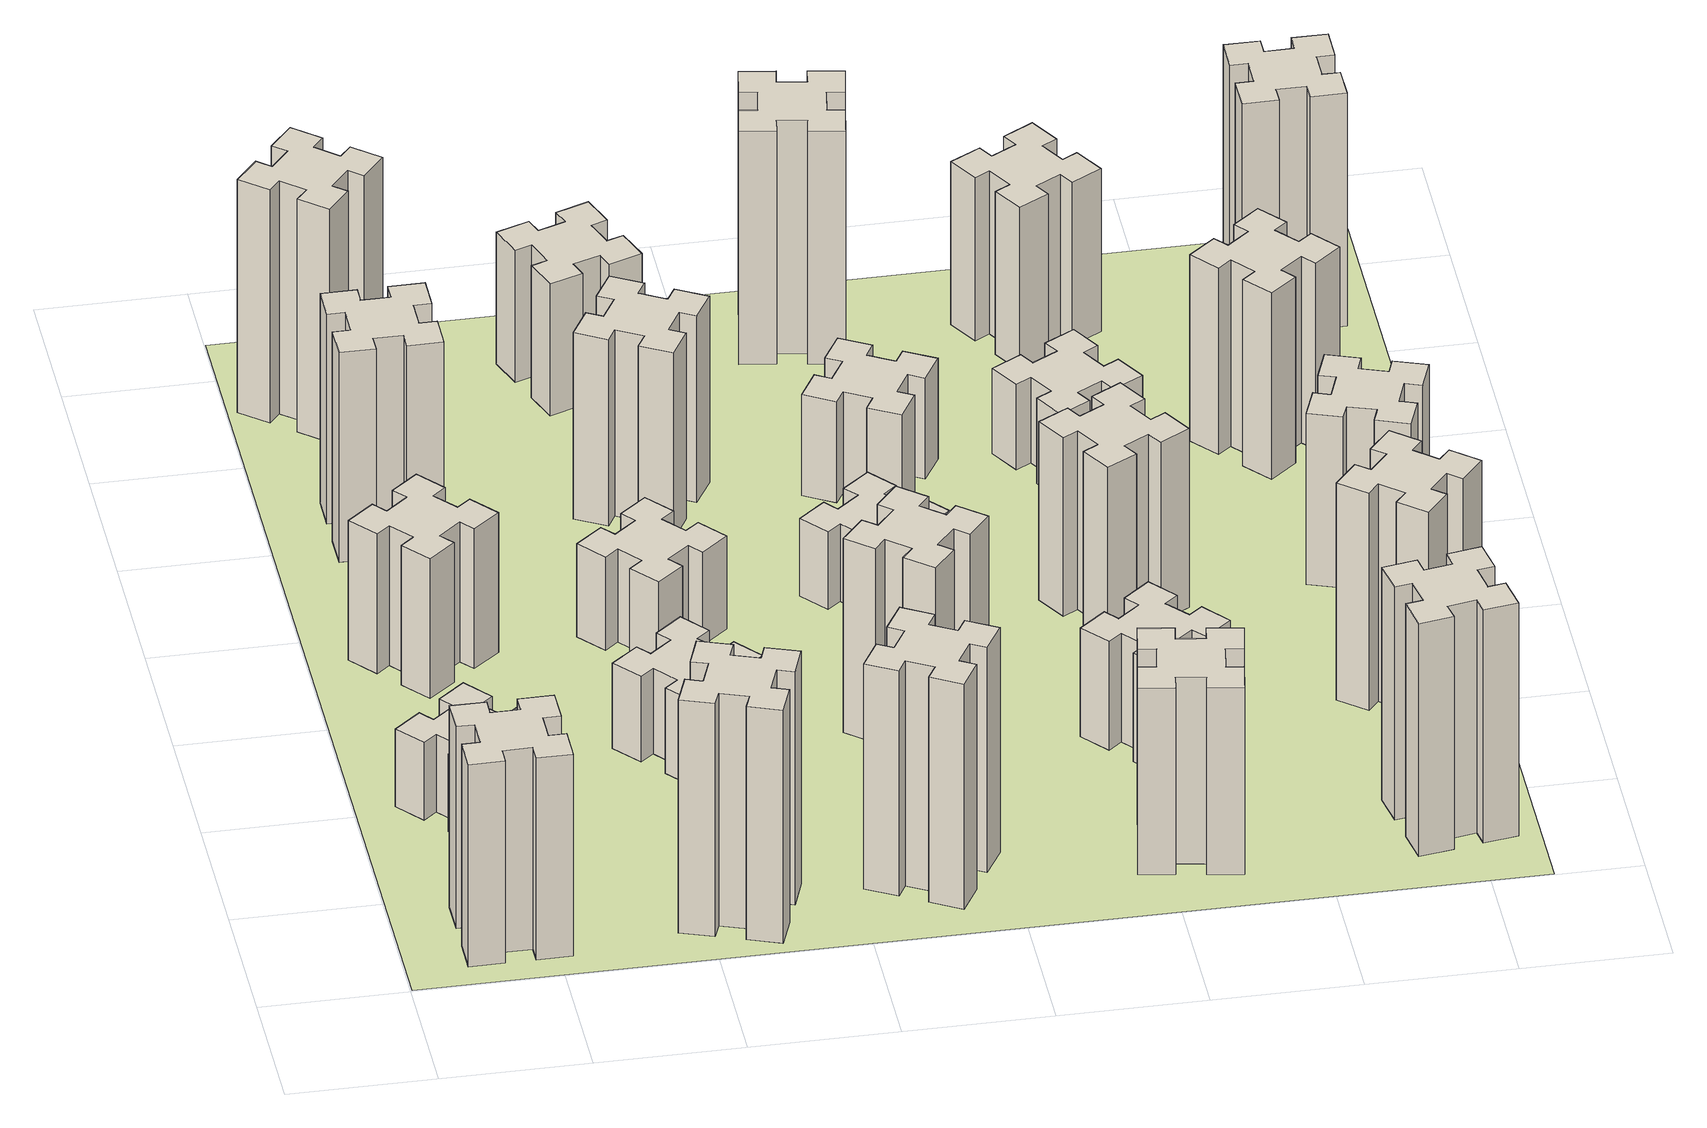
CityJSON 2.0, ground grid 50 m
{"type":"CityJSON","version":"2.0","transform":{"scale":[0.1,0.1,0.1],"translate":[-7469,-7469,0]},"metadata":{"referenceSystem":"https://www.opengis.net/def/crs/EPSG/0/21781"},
"CityObjects":{
"building1":{"type":"Building","attributes":{"class":"1000","function":"1000","usage":"1000","yearOfConstruction":2016,"roofType":"1000","measuredHeight":78,"storeysAboveGround":30,"storeysBelowGround":0},"geometry":[{"type":"Solid","lod":"1","boundaries":[[[[0,1,2,3,4,5,6,7,8,9,10,11,12,13,14,15,16,17,18,19]],[[17,16,20,21]],[[16,15,22,20]],[[15,14,23,22]],[[14,13,24,23]],[[13,12,25,24]],[[12,11,26,25]],[[11,10,27,26]],[[10,9,28,27]],[[9,8,29,28]],[[8,7,30,29]],[[7,6,31,30]],[[6,5,32,31]],[[5,4,33,32]],[[4,3,34,33]],[[3,2,35,34]],[[2,1,36,35]],[[1,0,37,36]],[[0,19,38,37]],[[19,18,39,38]],[[18,17,21,39]],[[24,25,26,27,28,29,30,31,32,33,34,35,36,37,38,39,21,20,22,23]]]]}]},
"building2":{"type":"Building","attributes":{"class":"1000","function":"1000","usage":"1000","yearOfConstruction":2016,"roofType":"1000","measuredHeight":30,"storeysAboveGround":30,"storeysBelowGround":0},"geometry":[{"type":"Solid","lod":"1","boundaries":[[[[40,41,42,43,44,45,46,47,48,49,50,51,52,53,54,55,56,57,58,59]],[[57,56,60,61]],[[56,55,62,60]],[[55,54,63,62]],[[54,53,64,63]],[[53,52,65,64]],[[52,51,66,65]],[[51,50,67,66]],[[50,49,68,67]],[[49,48,69,68]],[[48,47,70,69]],[[47,46,71,70]],[[46,45,72,71]],[[45,44,73,72]],[[44,43,74,73]],[[43,42,75,74]],[[42,41,76,75]],[[41,40,77,76]],[[40,59,78,77]],[[59,58,79,78]],[[58,57,61,79]],[[64,65,66,67,68,69,70,71,72,73,74,75,76,77,78,79,61,60,62,63]]]]}]},
"building3":{"type":"Building","attributes":{"class":"1000","function":"1000","usage":"1000","yearOfConstruction":2016,"roofType":"1000","measuredHeight":54,"storeysAboveGround":30,"storeysBelowGround":0},"geometry":[{"type":"Solid","lod":"1","boundaries":[[[[80,81,82,83,84,85,86,87,88,89,90,91,92,93,94,95,96,97,98,99]],[[97,96,100,101]],[[96,95,102,100]],[[95,94,103,102]],[[94,93,104,103]],[[93,92,105,104]],[[92,91,106,105]],[[91,90,107,106]],[[90,89,108,107]],[[89,88,109,108]],[[88,87,110,109]],[[87,86,111,110]],[[86,85,112,111]],[[85,84,113,112]],[[84,83,114,113]],[[83,82,115,114]],[[82,81,116,115]],[[81,80,117,116]],[[80,99,118,117]],[[99,98,119,118]],[[98,97,101,119]],[[104,105,106,107,108,109,110,111,112,113,114,115,116,117,118,119,101,100,102,103]]]]}]},
"building4":{"type":"Building","attributes":{"class":"1000","function":"1000","usage":"1000","yearOfConstruction":2016,"roofType":"1000","measuredHeight":81,"storeysAboveGround":30,"storeysBelowGround":0},"geometry":[{"type":"Solid","lod":"1","boundaries":[[[[120,121,122,123,124,125,126,127,128,129,130,131,132,133,134,135,136,137,138,139]],[[137,136,140,141]],[[136,135,142,140]],[[135,134,143,142]],[[134,133,144,143]],[[133,132,145,144]],[[132,131,146,145]],[[131,130,147,146]],[[130,129,148,147]],[[129,128,149,148]],[[128,127,150,149]],[[127,126,151,150]],[[126,125,152,151]],[[125,124,153,152]],[[124,123,154,153]],[[123,122,155,154]],[[122,121,156,155]],[[121,120,157,156]],[[120,139,158,157]],[[139,138,159,158]],[[138,137,141,159]],[[144,145,146,147,148,149,150,151,152,153,154,155,156,157,158,159,141,140,142,143]]]]}]},
"building5":{"type":"Building","attributes":{"class":"1000","function":"1000","usage":"1000","yearOfConstruction":2016,"roofType":"1000","measuredHeight":90,"storeysAboveGround":30,"storeysBelowGround":0},"geometry":[{"type":"Solid","lod":"1","boundaries":[[[[160,161,162,163,164,165,166,167,168,169,170,171,172,173,174,175,176,177,178,179]],[[177,176,180,181]],[[176,175,182,180]],[[175,174,183,182]],[[174,173,184,183]],[[173,172,185,184]],[[172,171,186,185]],[[171,170,187,186]],[[170,169,188,187]],[[169,168,189,188]],[[168,167,190,189]],[[167,166,191,190]],[[166,165,192,191]],[[165,164,193,192]],[[164,163,194,193]],[[163,162,195,194]],[[162,161,196,195]],[[161,160,197,196]],[[160,179,198,197]],[[179,178,199,198]],[[178,177,181,199]],[[184,185,186,187,188,189,190,191,192,193,194,195,196,197,198,199,181,180,182,183]]]]}]},
"building6":{"type":"Building","attributes":{"class":"1000","function":"1000","usage":"1000","yearOfConstruction":2016,"roofType":"1000","measuredHeight":90,"storeysAboveGround":30,"storeysBelowGround":0},"geometry":[{"type":"Solid","lod":"1","boundaries":[[[[200,201,202,203,204,205,206,207,208,209,210,211,212,213,214,215,216,217,218,219]],[[217,216,220,221]],[[216,215,222,220]],[[215,214,223,222]],[[214,213,224,223]],[[213,212,225,224]],[[212,211,226,225]],[[211,210,227,226]],[[210,209,228,227]],[[209,208,229,228]],[[208,207,230,229]],[[207,206,231,230]],[[206,205,232,231]],[[205,204,233,232]],[[204,203,234,233]],[[203,202,235,234]],[[202,201,236,235]],[[201,200,237,236]],[[200,219,238,237]],[[219,218,239,238]],[[218,217,221,239]],[[224,225,226,227,228,229,230,231,232,233,234,235,236,237,238,239,221,220,222,223]]]]}]},
"building7":{"type":"Building","attributes":{"class":"1000","function":"1000","usage":"1000","yearOfConstruction":2016,"roofType":"1000","measuredHeight":33,"storeysAboveGround":30,"storeysBelowGround":0},"geometry":[{"type":"Solid","lod":"1","boundaries":[[[[240,241,242,243,244,245,246,247,248,249,250,251,252,253,254,255,256,257,258,259]],[[257,256,260,261]],[[256,255,262,260]],[[255,254,263,262]],[[254,253,264,263]],[[253,252,265,264]],[[252,251,266,265]],[[251,250,267,266]],[[250,249,268,267]],[[249,248,269,268]],[[248,247,270,269]],[[247,246,271,270]],[[246,245,272,271]],[[245,244,273,272]],[[244,243,274,273]],[[243,242,275,274]],[[242,241,276,275]],[[241,240,277,276]],[[240,259,278,277]],[[259,258,279,278]],[[258,257,261,279]],[[264,265,266,267,268,269,270,271,272,273,274,275,276,277,278,279,261,260,262,263]]]]}]},
"building8":{"type":"Building","attributes":{"class":"1000","function":"1000","usage":"1000","yearOfConstruction":2016,"roofType":"1000","measuredHeight":36,"storeysAboveGround":30,"storeysBelowGround":0},"geometry":[{"type":"Solid","lod":"1","boundaries":[[[[280,281,282,283,284,285,286,287,288,289,290,291,292,293,294,295,296,297,298,299]],[[297,296,300,301]],[[296,295,302,300]],[[295,294,303,302]],[[294,293,304,303]],[[293,292,305,304]],[[292,291,306,305]],[[291,290,307,306]],[[290,289,308,307]],[[289,288,309,308]],[[288,287,310,309]],[[287,286,311,310]],[[286,285,312,311]],[[285,284,313,312]],[[284,283,314,313]],[[283,282,315,314]],[[282,281,316,315]],[[281,280,317,316]],[[280,299,318,317]],[[299,298,319,318]],[[298,297,301,319]],[[304,305,306,307,308,309,310,311,312,313,314,315,316,317,318,319,301,300,302,303]]]]}]},
"building9":{"type":"Building","attributes":{"class":"1000","function":"1000","usage":"1000","yearOfConstruction":2016,"roofType":"1000","measuredHeight":87,"storeysAboveGround":30,"storeysBelowGround":0},"geometry":[{"type":"Solid","lod":"1","boundaries":[[[[320,321,322,323,324,325,326,327,328,329,330,331,332,333,334,335,336,337,338,339]],[[337,336,340,341]],[[336,335,342,340]],[[335,334,343,342]],[[334,333,344,343]],[[333,332,345,344]],[[332,331,346,345]],[[331,330,347,346]],[[330,329,348,347]],[[329,328,349,348]],[[328,327,350,349]],[[327,326,351,350]],[[326,325,352,351]],[[325,324,353,352]],[[324,323,354,353]],[[323,322,355,354]],[[322,321,356,355]],[[321,320,357,356]],[[320,339,358,357]],[[339,338,359,358]],[[338,337,341,359]],[[344,345,346,347,348,349,350,351,352,353,354,355,356,357,358,359,341,340,342,343]]]]}]},
"building10":{"type":"Building","attributes":{"class":"1000","function":"1000","usage":"1000","yearOfConstruction":2016,"roofType":"1000","measuredHeight":72,"storeysAboveGround":30,"storeysBelowGround":0},"geometry":[{"type":"Solid","lod":"1","boundaries":[[[[360,361,362,363,364,365,366,367,368,369,370,371,372,373,374,375,376,377,378,379]],[[377,376,380,381]],[[376,375,382,380]],[[375,374,383,382]],[[374,373,384,383]],[[373,372,385,384]],[[372,371,386,385]],[[371,370,387,386]],[[370,369,388,387]],[[369,368,389,388]],[[368,367,390,389]],[[367,366,391,390]],[[366,365,392,391]],[[365,364,393,392]],[[364,363,394,393]],[[363,362,395,394]],[[362,361,396,395]],[[361,360,397,396]],[[360,379,398,397]],[[379,378,399,398]],[[378,377,381,399]],[[384,385,386,387,388,389,390,391,392,393,394,395,396,397,398,399,381,380,382,383]]]]}]},
"building11":{"type":"Building","attributes":{"class":"1000","function":"1000","usage":"1000","yearOfConstruction":2016,"roofType":"1000","measuredHeight":51,"storeysAboveGround":30,"storeysBelowGround":0},"geometry":[{"type":"Solid","lod":"1","boundaries":[[[[400,401,402,403,404,405,406,407,408,409,410,411,412,413,414,415,416,417,418,419]],[[417,416,420,421]],[[416,415,422,420]],[[415,414,423,422]],[[414,413,424,423]],[[413,412,425,424]],[[412,411,426,425]],[[411,410,427,426]],[[410,409,428,427]],[[409,408,429,428]],[[408,407,430,429]],[[407,406,431,430]],[[406,405,432,431]],[[405,404,433,432]],[[404,403,434,433]],[[403,402,435,434]],[[402,401,436,435]],[[401,400,437,436]],[[400,419,438,437]],[[419,418,439,438]],[[418,417,421,439]],[[424,425,426,427,428,429,430,431,432,433,434,435,436,437,438,439,421,420,422,423]]]]}]},
"building12":{"type":"Building","attributes":{"class":"1000","function":"1000","usage":"1000","yearOfConstruction":2016,"roofType":"1000","measuredHeight":75,"storeysAboveGround":30,"storeysBelowGround":0},"geometry":[{"type":"Solid","lod":"1","boundaries":[[[[440,441,442,443,444,445,446,447,448,449,450,451,452,453,454,455,456,457,458,459]],[[457,456,460,461]],[[456,455,462,460]],[[455,454,463,462]],[[454,453,464,463]],[[453,452,465,464]],[[452,451,466,465]],[[451,450,467,466]],[[450,449,468,467]],[[449,448,469,468]],[[448,447,470,469]],[[447,446,471,470]],[[446,445,472,471]],[[445,444,473,472]],[[444,443,474,473]],[[443,442,475,474]],[[442,441,476,475]],[[441,440,477,476]],[[440,459,478,477]],[[459,458,479,478]],[[458,457,461,479]],[[464,465,466,467,468,469,470,471,472,473,474,475,476,477,478,479,461,460,462,463]]]]}]},
"building13":{"type":"Building","attributes":{"class":"1000","function":"1000","usage":"1000","yearOfConstruction":2016,"roofType":"1000","measuredHeight":30,"storeysAboveGround":30,"storeysBelowGround":0},"geometry":[{"type":"Solid","lod":"1","boundaries":[[[[480,481,482,483,484,485,486,487,488,489,490,491,492,493,494,495,496,497,498,499]],[[497,496,500,501]],[[496,495,502,500]],[[495,494,503,502]],[[494,493,504,503]],[[493,492,505,504]],[[492,491,506,505]],[[491,490,507,506]],[[490,489,508,507]],[[489,488,509,508]],[[488,487,510,509]],[[487,486,511,510]],[[486,485,512,511]],[[485,484,513,512]],[[484,483,514,513]],[[483,482,515,514]],[[482,481,516,515]],[[481,480,517,516]],[[480,499,518,517]],[[499,498,519,518]],[[498,497,501,519]],[[504,505,506,507,508,509,510,511,512,513,514,515,516,517,518,519,501,500,502,503]]]]}]},
"building14":{"type":"Building","attributes":{"class":"1000","function":"1000","usage":"1000","yearOfConstruction":2016,"roofType":"1000","measuredHeight":72,"storeysAboveGround":30,"storeysBelowGround":0},"geometry":[{"type":"Solid","lod":"1","boundaries":[[[[520,521,522,523,524,525,526,527,528,529,530,531,532,533,534,535,536,537,538,539]],[[537,536,540,541]],[[536,535,542,540]],[[535,534,543,542]],[[534,533,544,543]],[[533,532,545,544]],[[532,531,546,545]],[[531,530,547,546]],[[530,529,548,547]],[[529,528,549,548]],[[528,527,550,549]],[[527,526,551,550]],[[526,525,552,551]],[[525,524,553,552]],[[524,523,554,553]],[[523,522,555,554]],[[522,521,556,555]],[[521,520,557,556]],[[520,539,558,557]],[[539,538,559,558]],[[538,537,541,559]],[[544,545,546,547,548,549,550,551,552,553,554,555,556,557,558,559,541,540,542,543]]]]}]},
"building15":{"type":"Building","attributes":{"class":"1000","function":"1000","usage":"1000","yearOfConstruction":2016,"roofType":"1000","measuredHeight":39,"storeysAboveGround":30,"storeysBelowGround":0},"geometry":[{"type":"Solid","lod":"1","boundaries":[[[[560,561,562,563,564,565,566,567,568,569,570,571,572,573,574,575,576,577,578,579]],[[577,576,580,581]],[[576,575,582,580]],[[575,574,583,582]],[[574,573,584,583]],[[573,572,585,584]],[[572,571,586,585]],[[571,570,587,586]],[[570,569,588,587]],[[569,568,589,588]],[[568,567,590,589]],[[567,566,591,590]],[[566,565,592,591]],[[565,564,593,592]],[[564,563,594,593]],[[563,562,595,594]],[[562,561,596,595]],[[561,560,597,596]],[[560,579,598,597]],[[579,578,599,598]],[[578,577,581,599]],[[584,585,586,587,588,589,590,591,592,593,594,595,596,597,598,599,581,580,582,583]]]]}]},
"building16":{"type":"Building","attributes":{"class":"1000","function":"1000","usage":"1000","yearOfConstruction":2016,"roofType":"1000","measuredHeight":90,"storeysAboveGround":30,"storeysBelowGround":0},"geometry":[{"type":"Solid","lod":"1","boundaries":[[[[600,601,602,603,604,605,606,607,608,609,610,611,612,613,614,615,616,617,618,619]],[[617,616,620,621]],[[616,615,622,620]],[[615,614,623,622]],[[614,613,624,623]],[[613,612,625,624]],[[612,611,626,625]],[[611,610,627,626]],[[610,609,628,627]],[[609,608,629,628]],[[608,607,630,629]],[[607,606,631,630]],[[606,605,632,631]],[[605,604,633,632]],[[604,603,634,633]],[[603,602,635,634]],[[602,601,636,635]],[[601,600,637,636]],[[600,619,638,637]],[[619,618,639,638]],[[618,617,621,639]],[[624,625,626,627,628,629,630,631,632,633,634,635,636,637,638,639,621,620,622,623]]]]}]},
"building17":{"type":"Building","attributes":{"class":"1000","function":"1000","usage":"1000","yearOfConstruction":2016,"roofType":"1000","measuredHeight":42,"storeysAboveGround":30,"storeysBelowGround":0},"geometry":[{"type":"Solid","lod":"1","boundaries":[[[[640,641,642,643,644,645,646,647,648,649,650,651,652,653,654,655,656,657,658,659]],[[657,656,660,661]],[[656,655,662,660]],[[655,654,663,662]],[[654,653,664,663]],[[653,652,665,664]],[[652,651,666,665]],[[651,650,667,666]],[[650,649,668,667]],[[649,648,669,668]],[[648,647,670,669]],[[647,646,671,670]],[[646,645,672,671]],[[645,644,673,672]],[[644,643,674,673]],[[643,642,675,674]],[[642,641,676,675]],[[641,640,677,676]],[[640,659,678,677]],[[659,658,679,678]],[[658,657,661,679]],[[664,665,666,667,668,669,670,671,672,673,674,675,676,677,678,679,661,660,662,663]]]]}]},
"building18":{"type":"Building","attributes":{"class":"1000","function":"1000","usage":"1000","yearOfConstruction":2016,"roofType":"1000","measuredHeight":69,"storeysAboveGround":30,"storeysBelowGround":0},"geometry":[{"type":"Solid","lod":"1","boundaries":[[[[680,681,682,683,684,685,686,687,688,689,690,691,692,693,694,695,696,697,698,699]],[[697,696,700,701]],[[696,695,702,700]],[[695,694,703,702]],[[694,693,704,703]],[[693,692,705,704]],[[692,691,706,705]],[[691,690,707,706]],[[690,689,708,707]],[[689,688,709,708]],[[688,687,710,709]],[[687,686,711,710]],[[686,685,712,711]],[[685,684,713,712]],[[684,683,714,713]],[[683,682,715,714]],[[682,681,716,715]],[[681,680,717,716]],[[680,699,718,717]],[[699,698,719,718]],[[698,697,701,719]],[[704,705,706,707,708,709,710,711,712,713,714,715,716,717,718,719,701,700,702,703]]]]}]},
"building19":{"type":"Building","attributes":{"class":"1000","function":"1000","usage":"1000","yearOfConstruction":2016,"roofType":"1000","measuredHeight":33,"storeysAboveGround":30,"storeysBelowGround":0},"geometry":[{"type":"Solid","lod":"1","boundaries":[[[[720,721,722,723,724,725,726,727,728,729,730,731,732,733,734,735,736,737,738,739]],[[737,736,740,741]],[[736,735,742,740]],[[735,734,743,742]],[[734,733,744,743]],[[733,732,745,744]],[[732,731,746,745]],[[731,730,747,746]],[[730,729,748,747]],[[729,728,749,748]],[[728,727,750,749]],[[727,726,751,750]],[[726,725,752,751]],[[725,724,753,752]],[[724,723,754,753]],[[723,722,755,754]],[[722,721,756,755]],[[721,720,757,756]],[[720,739,758,757]],[[739,738,759,758]],[[738,737,741,759]],[[744,745,746,747,748,749,750,751,752,753,754,755,756,757,758,759,741,740,742,743]]]]}]},
"building20":{"type":"Building","attributes":{"class":"1000","function":"1000","usage":"1000","yearOfConstruction":2016,"roofType":"1000","measuredHeight":90,"storeysAboveGround":30,"storeysBelowGround":0},"geometry":[{"type":"Solid","lod":"1","boundaries":[[[[760,761,762,763,764,765,766,767,768,769,770,771,772,773,774,775,776,777,778,779]],[[777,776,780,781]],[[776,775,782,780]],[[775,774,783,782]],[[774,773,784,783]],[[773,772,785,784]],[[772,771,786,785]],[[771,770,787,786]],[[770,769,788,787]],[[769,768,789,788]],[[768,767,790,789]],[[767,766,791,790]],[[766,765,792,791]],[[765,764,793,792]],[[764,763,794,793]],[[763,762,795,794]],[[762,761,796,795]],[[761,760,797,796]],[[760,779,798,797]],[[779,778,799,798]],[[778,777,781,799]],[[784,785,786,787,788,789,790,791,792,793,794,795,796,797,798,799,781,780,782,783]]]]}]},
"building21":{"type":"Building","attributes":{"class":"1000","function":"1000","usage":"1000","yearOfConstruction":2016,"roofType":"1000","measuredHeight":63,"storeysAboveGround":30,"storeysBelowGround":0},"geometry":[{"type":"Solid","lod":"1","boundaries":[[[[800,801,802,803,804,805,806,807,808,809,810,811,812,813,814,815,816,817,818,819]],[[817,816,820,821]],[[816,815,822,820]],[[815,814,823,822]],[[814,813,824,823]],[[813,812,825,824]],[[812,811,826,825]],[[811,810,827,826]],[[810,809,828,827]],[[809,808,829,828]],[[808,807,830,829]],[[807,806,831,830]],[[806,805,832,831]],[[805,804,833,832]],[[804,803,834,833]],[[803,802,835,834]],[[802,801,836,835]],[[801,800,837,836]],[[800,819,838,837]],[[819,818,839,838]],[[818,817,821,839]],[[824,825,826,827,828,829,830,831,832,833,834,835,836,837,838,839,821,820,822,823]]]]}]},
"building22":{"type":"Building","attributes":{"class":"1000","function":"1000","usage":"1000","yearOfConstruction":2016,"roofType":"1000","measuredHeight":84,"storeysAboveGround":30,"storeysBelowGround":0},"geometry":[{"type":"Solid","lod":"1","boundaries":[[[[840,841,842,843,844,845,846,847,848,849,850,851,852,853,854,855,856,857,858,859]],[[857,856,860,861]],[[856,855,862,860]],[[855,854,863,862]],[[854,853,864,863]],[[853,852,865,864]],[[852,851,866,865]],[[851,850,867,866]],[[850,849,868,867]],[[849,848,869,868]],[[848,847,870,869]],[[847,846,871,870]],[[846,845,872,871]],[[845,844,873,872]],[[844,843,874,873]],[[843,842,875,874]],[[842,841,876,875]],[[841,840,877,876]],[[840,859,878,877]],[[859,858,879,878]],[[858,857,861,879]],[[864,865,866,867,868,869,870,871,872,873,874,875,876,877,878,879,861,860,862,863]]]]}]},
"building23":{"type":"Building","attributes":{"class":"1000","function":"1000","usage":"1000","yearOfConstruction":2016,"roofType":"1000","measuredHeight":66,"storeysAboveGround":30,"storeysBelowGround":0},"geometry":[{"type":"Solid","lod":"1","boundaries":[[[[880,881,882,883,884,885,886,887,888,889,890,891,892,893,894,895,896,897,898,899]],[[897,896,900,901]],[[896,895,902,900]],[[895,894,903,902]],[[894,893,904,903]],[[893,892,905,904]],[[892,891,906,905]],[[891,890,907,906]],[[890,889,908,907]],[[889,888,909,908]],[[888,887,910,909]],[[887,886,911,910]],[[886,885,912,911]],[[885,884,913,912]],[[884,883,914,913]],[[883,882,915,914]],[[882,881,916,915]],[[881,880,917,916]],[[880,899,918,917]],[[899,898,919,918]],[[898,897,901,919]],[[904,905,906,907,908,909,910,911,912,913,914,915,916,917,918,919,901,900,902,903]]]]}]},
"building24":{"type":"Building","attributes":{"class":"1000","function":"1000","usage":"1000","yearOfConstruction":2016,"roofType":"1000","measuredHeight":72,"storeysAboveGround":30,"storeysBelowGround":0},"geometry":[{"type":"Solid","lod":"1","boundaries":[[[[920,921,922,923,924,925,926,927,928,929,930,931,932,933,934,935,936,937,938,939]],[[937,936,940,941]],[[936,935,942,940]],[[935,934,943,942]],[[934,933,944,943]],[[933,932,945,944]],[[932,931,946,945]],[[931,930,947,946]],[[930,929,948,947]],[[929,928,949,948]],[[928,927,950,949]],[[927,926,951,950]],[[926,925,952,951]],[[925,924,953,952]],[[924,923,954,953]],[[923,922,955,954]],[[922,921,956,955]],[[921,920,957,956]],[[920,939,958,957]],[[939,938,959,958]],[[938,937,941,959]],[[944,945,946,947,948,949,950,951,952,953,954,955,956,957,958,959,941,940,942,943]]]]}]},
"building25":{"type":"Building","attributes":{"class":"1000","function":"1000","usage":"1000","yearOfConstruction":2016,"roofType":"1000","measuredHeight":90,"storeysAboveGround":30,"storeysBelowGround":0},"geometry":[{"type":"Solid","lod":"1","boundaries":[[[[960,961,962,963,964,965,966,967,968,969,970,971,972,973,974,975,976,977,978,979]],[[977,976,980,981]],[[976,975,982,980]],[[975,974,983,982]],[[974,973,984,983]],[[973,972,985,984]],[[972,971,986,985]],[[971,970,987,986]],[[970,969,988,987]],[[969,968,989,988]],[[968,967,990,989]],[[967,966,991,990]],[[966,965,992,991]],[[965,964,993,992]],[[964,963,994,993]],[[963,962,995,994]],[[962,961,996,995]],[[961,960,997,996]],[[960,979,998,997]],[[979,978,999,998]],[[978,977,981,999]],[[984,985,986,987,988,989,990,991,992,993,994,995,996,997,998,999,981,980,982,983]]]]}]},
"landuse1":{"type":"LandUse","attributes":{"name":"plot1","function":"1010"},"geometry":[{"type":"MultiSurface","lod":"1","boundaries":[[[1000,1001,1002,1003]]]}]}
},
"vertices":[
[265,325,0],[265,225,0],[205,225,0],[205,105,0],[325,105,0],[325,165,0],[425,165,0],[425,105,0],[545,105,0],[545,225,0],[485,225,0],[485,325,0],[545,325,0],[545,445,0],[425,445,0],[425,385,0],[325,385,0],[325,445,0],[205,445,0],[205,325,0],[325,385,780],[325,445,780],[425,385,780],[425,445,780],[545,445,780],[545,325,780],[485,325,780],[485,225,780],[545,225,780],[545,105,780],[425,105,780],[425,165,780],[325,165,780],[325,105,780],[205,105,780],[205,225,780],[265,225,780],[265,325,780],[205,325,780],[205,445,780],
[492,1048,0],[427,1124,0],[473,1163,0],[396,1255,0],[304,1178,0],[343,1132,0],[266,1067,0],[228,1113,0],[136,1036,0],[213,944,0],[259,983,0],[323,906,0],[277,868,0],[354,776,0],[446,853,0],[408,899,0],[484,963,0],[523,917,0],[615,994,0],[538,1086,0],[484,963,300],[523,917,300],[408,899,300],[446,853,300],[354,776,300],[277,868,300],[323,906,300],[259,983,300],[213,944,300],[136,1036,300],[228,1113,300],[266,1067,300],[343,1132,300],[304,1178,300],[396,1255,300],[473,1163,300],[427,1124,300],[492,1048,300],[538,1086,300],[615,994,300],
[492,1888,0],[427,1964,0],[473,2003,0],[396,2095,0],[304,2018,0],[343,1972,0],[266,1907,0],[228,1953,0],[136,1876,0],[213,1784,0],[259,1823,0],[323,1746,0],[277,1708,0],[354,1616,0],[446,1693,0],[408,1739,0],[484,1803,0],[523,1757,0],[615,1834,0],[538,1926,0],[484,1803,540],[523,1757,540],[408,1739,540],[446,1693,540],[354,1616,540],[277,1708,540],[323,1746,540],[259,1823,540],[213,1784,540],[136,1876,540],[228,1953,540],[266,1907,540],[343,1972,540],[304,2018,540],[396,2095,540],[473,2003,540],[427,1964,540],[492,1888,540],[538,1926,540],[615,1834,540],
[485,2545,0],[485,2645,0],[545,2645,0],[545,2765,0],[425,2765,0],[425,2705,0],[325,2705,0],[325,2765,0],[205,2765,0],[205,2645,0],[265,2645,0],[265,2545,0],[205,2545,0],[205,2425,0],[325,2425,0],[325,2485,0],[425,2485,0],[425,2425,0],[545,2425,0],[545,2545,0],[425,2485,810],[425,2425,810],[325,2485,810],[325,2425,810],[205,2425,810],[205,2545,810],[265,2545,810],[265,2645,810],[205,2645,810],[205,2765,810],[325,2765,810],[325,2705,810],[425,2705,810],[425,2765,810],[545,2765,810],[545,2645,810],[485,2645,810],[485,2545,810],[545,2545,810],[545,2425,810],
[1029,360,0],[995,266,0],[939,287,0],[897,174,0],[1010,133,0],[1031,189,0],[1125,155,0],[1104,99,0],[1217,57,0],[1258,170,0],[1202,191,0],[1236,285,0],[1292,264,0],[1333,377,0],[1220,418,0],[1200,362,0],[1106,396,0],[1127,452,0],[1014,493,0],[973,380,0],[1106,396,900],[1127,452,900],[1200,362,900],[1220,418,900],[1333,377,900],[1292,264,900],[1236,285,900],[1202,191,900],[1258,170,900],[1217,57,900],[1104,99,900],[1125,155,900],[1031,189,900],[1010,133,900],[897,174,900],[939,287,900],[995,266,900],[1029,360,900],[973,380,900],[1014,493,900],
[384,3387,0],[308,3452,0],[346,3498,0],[254,3575,0],[177,3483,0],[223,3444,0],[159,3368,0],[113,3406,0],[36,3314,0],[128,3237,0],[166,3283,0],[243,3219,0],[204,3173,0],[296,3096,0],[373,3188,0],[327,3226,0],[392,3303,0],[438,3264,0],[515,3356,0],[423,3433,0],[392,3303,900],[438,3264,900],[327,3226,900],[373,3188,900],[296,3096,900],[204,3173,900],[243,3219,900],[166,3283,900],[128,3237,900],[36,3314,900],[113,3406,900],[159,3368,900],[223,3444,900],[177,3483,900],[254,3575,900],[346,3498,900],[308,3452,900],[384,3387,900],[423,3433,900],[515,3356,900],
[1083,1332,0],[1006,1267,0],[968,1313,0],[876,1236,0],[953,1144,0],[999,1183,0],[1063,1106,0],[1017,1068,0],[1094,976,0],[1186,1053,0],[1148,1099,0],[1224,1163,0],[1263,1117,0],[1355,1194,0],[1278,1286,0],[1232,1248,0],[1167,1324,0],[1213,1363,0],[1136,1455,0],[1044,1378,0],[1167,1324,330],[1213,1363,330],[1232,1248,330],[1278,1286,330],[1355,1194,330],[1263,1117,330],[1224,1163,330],[1148,1099,330],[1186,1053,330],[1094,976,330],[1017,1068,330],[1063,1106,330],[999,1183,330],[953,1144,330],[876,1236,330],[968,1313,330],[1006,1267,330],[1083,1332,330],[1044,1378,330],[1136,1455,330],
[1083,1972,0],[1006,1907,0],[968,1953,0],[876,1876,0],[953,1784,0],[999,1823,0],[1063,1746,0],[1017,1708,0],[1094,1616,0],[1186,1693,0],[1148,1739,0],[1224,1803,0],[1263,1757,0],[1355,1834,0],[1278,1926,0],[1232,1888,0],[1167,1964,0],[1213,2003,0],[1136,2095,0],[1044,2018,0],[1167,1964,360],[1213,2003,360],[1232,1888,360],[1278,1926,360],[1355,1834,360],[1263,1757,360],[1224,1803,360],[1148,1739,360],[1186,1693,360],[1094,1616,360],[1017,1708,360],[1063,1746,360],[999,1823,360],[953,1784,360],[876,1876,360],[968,1953,360],[1006,1907,360],[1083,1972,360],[1044,2018,360],[1136,2095,360],
[1657,305,0],[1744,255,0],[1714,203,0],[1818,143,0],[1878,247,0],[1826,277,0],[1876,364,0],[1928,334,0],[1988,438,0],[1884,498,0],[1854,446,0],[1767,496,0],[1797,548,0],[1693,608,0],[1633,504,0],[1685,474,0],[1635,387,0],[1583,417,0],[1523,313,0],[1627,253,0],[1635,387,870],[1583,417,870],[1685,474,870],[1633,504,870],[1693,608,870],[1797,548,870],[1767,496,870],[1854,446,870],[1884,498,870],[1988,438,870],[1928,334,870],[1876,364,870],[1826,277,870],[1878,247,870],[1818,143,870],[1714,203,870],[1744,255,870],[1657,305,870],[1627,253,870],[1523,313,870],
[1314,2666,0],[1227,2716,0],[1257,2768,0],[1153,2828,0],[1093,2724,0],[1145,2694,0],[1095,2607,0],[1043,2637,0],[983,2533,0],[1087,2473,0],[1117,2525,0],[1204,2475,0],[1174,2423,0],[1278,2363,0],[1338,2467,0],[1286,2497,0],[1336,2584,0],[1388,2554,0],[1448,2658,0],[1344,2718,0],[1336,2584,720],[1388,2554,720],[1286,2497,720],[1338,2467,720],[1278,2363,720],[1174,2423,720],[1204,2475,720],[1117,2525,720],[1087,2473,720],[983,2533,720],[1043,2637,720],[1095,2607,720],[1145,2694,720],[1093,2724,720],[1153,2828,720],[1257,2768,720],[1227,2716,720],[1314,2666,720],[1344,2718,720],[1448,2658,720],
[1125,3456,0],[1031,3422,0],[1010,3478,0],[897,3437,0],[939,3324,0],[995,3345,0],[1029,3251,0],[973,3230,0],[1014,3117,0],[1127,3159,0],[1106,3215,0],[1200,3249,0],[1220,3193,0],[1333,3234,0],[1292,3347,0],[1236,3326,0],[1202,3420,0],[1258,3440,0],[1217,3553,0],[1104,3512,0],[1202,3420,510],[1258,3440,510],[1236,3326,510],[1292,3347,510],[1333,3234,510],[1220,3193,510],[1200,3249,510],[1106,3215,510],[1127,3159,510],[1014,3117,510],[973,3230,510],[1029,3251,510],[995,3345,510],[939,3324,510],[897,3437,510],[1010,3478,510],[1031,3422,510],[1125,3456,510],[1104,3512,510],[1217,3553,510],
[1803,1324,0],[1739,1248,0],[1693,1286,0],[1616,1194,0],[1708,1117,0],[1746,1163,0],[1823,1099,0],[1784,1053,0],[1876,976,0],[1953,1068,0],[1907,1106,0],[1972,1183,0],[2018,1144,0],[2095,1236,0],[2003,1313,0],[1964,1267,0],[1888,1332,0],[1926,1378,0],[1834,1455,0],[1757,1363,0],[1888,1332,750],[1926,1378,750],[1964,1267,750],[2003,1313,750],[2095,1236,750],[2018,1144,750],[1972,1183,750],[1907,1106,750],[1953,1068,750],[1876,976,750],[1784,1053,750],[1823,1099,750],[1746,1163,750],[1708,1117,750],[1616,1194,750],[1693,1286,750],[1739,1248,750],[1803,1324,750],[1757,1363,750],[1834,1455,750],
[1972,1988,0],[1907,2064,0],[1953,2103,0],[1876,2195,0],[1784,2118,0],[1823,2072,0],[1746,2007,0],[1708,2053,0],[1616,1976,0],[1693,1884,0],[1739,1923,0],[1803,1846,0],[1757,1808,0],[1834,1716,0],[1926,1793,0],[1888,1839,0],[1964,1903,0],[2003,1857,0],[2095,1934,0],[2018,2026,0],[1964,1903,300],[2003,1857,300],[1888,1839,300],[1926,1793,300],[1834,1716,300],[1757,1808,300],[1803,1846,300],[1739,1923,300],[1693,1884,300],[1616,1976,300],[1708,2053,300],[1746,2007,300],[1823,2072,300],[1784,2118,300],[1876,2195,300],[1953,2103,300],[1907,2064,300],[1972,1988,300],[2018,2026,300],[2095,1934,300],
[2496,444,0],[2478,345,0],[2419,356,0],[2398,237,0],[2517,217,0],[2527,276,0],[2625,258,0],[2615,199,0],[2733,178,0],[2754,297,0],[2695,307,0],[2712,405,0],[2771,395,0],[2792,513,0],[2674,534,0],[2664,475,0],[2565,492,0],[2576,551,0],[2457,572,0],[2437,454,0],[2565,492,720],[2576,551,720],[2664,475,720],[2674,534,720],[2792,513,720],[2771,395,720],[2712,405,720],[2695,307,720],[2754,297,720],[2733,178,720],[2615,199,720],[2625,258,720],[2527,276,720],[2517,217,720],[2398,237,720],[2419,356,720],[2478,345,720],[2496,444,720],[2437,454,720],[2457,572,720],
[2026,2497,0],[2076,2584,0],[2128,2554,0],[2188,2658,0],[2084,2718,0],[2054,2666,0],[1967,2716,0],[1997,2768,0],[1893,2828,0],[1833,2724,0],[1885,2694,0],[1835,2607,0],[1783,2637,0],[1723,2533,0],[1827,2473,0],[1857,2525,0],[1944,2475,0],[1914,2423,0],[2018,2363,0],[2078,2467,0],[1944,2475,390],[1914,2423,390],[1857,2525,390],[1827,2473,390],[1723,2533,390],[1783,2637,390],[1835,2607,390],[1885,2694,390],[1833,2724,390],[1893,2828,390],[1997,2768,390],[1967,2716,390],[2054,2666,390],[2084,2718,390],[2188,2658,390],[2128,2554,390],[2076,2584,390],[2026,2497,390],[2078,2467,390],[2018,2363,390],
[1955,3367,0],[1972,3465,0],[2031,3455,0],[2052,3573,0],[1934,3594,0],[1924,3535,0],[1825,3552,0],[1836,3611,0],[1717,3632,0],[1697,3514,0],[1756,3504,0],[1738,3405,0],[1679,3416,0],[1658,3297,0],[1777,3277,0],[1787,3336,0],[1885,3318,0],[1875,3259,0],[1993,3238,0],[2014,3357,0],[1885,3318,900],[1875,3259,900],[1787,3336,900],[1777,3277,900],[1658,3297,900],[1679,3416,900],[1738,3405,900],[1756,3504,900],[1697,3514,900],[1717,3632,900],[1836,3611,900],[1825,3552,900],[1924,3535,900],[1934,3594,900],[2052,3573,900],[2031,3455,900],[1972,3465,900],[1955,3367,900],[2014,3357,900],[1993,3238,900],
[2563,1132,0],[2486,1067,0],[2448,1113,0],[2356,1036,0],[2433,944,0],[2479,983,0],[2543,906,0],[2497,868,0],[2574,776,0],[2666,853,0],[2628,899,0],[2704,963,0],[2743,917,0],[2835,994,0],[2758,1086,0],[2712,1048,0],[2647,1124,0],[2693,1163,0],[2616,1255,0],[2524,1178,0],[2647,1124,420],[2693,1163,420],[2712,1048,420],[2758,1086,420],[2835,994,420],[2743,917,420],[2704,963,420],[2628,899,420],[2666,853,420],[2574,776,420],[2497,868,420],[2543,906,420],[2479,983,420],[2433,944,420],[2356,1036,420],[2448,1113,420],[2486,1067,420],[2563,1132,420],[2524,1178,420],[2616,1255,420],
[2716,1767,0],[2666,1854,0],[2718,1884,0],[2658,1988,0],[2554,1928,0],[2584,1876,0],[2497,1826,0],[2467,1878,0],[2363,1818,0],[2423,1714,0],[2475,1744,0],[2525,1657,0],[2473,1627,0],[2533,1523,0],[2637,1583,0],[2607,1635,0],[2694,1685,0],[2724,1633,0],[2828,1693,0],[2768,1797,0],[2694,1685,690],[2724,1633,690],[2607,1635,690],[2637,1583,690],[2533,1523,690],[2473,1627,690],[2525,1657,690],[2475,1744,690],[2423,1714,690],[2363,1818,690],[2467,1878,690],[2497,1826,690],[2584,1876,690],[2554,1928,690],[2658,1988,690],[2718,1884,690],[2666,1854,690],[2716,1767,690],[2768,1797,690],[2828,1693,690],
[2475,2584,0],[2525,2497,0],[2473,2467,0],[2533,2363,0],[2637,2423,0],[2607,2475,0],[2694,2525,0],[2724,2473,0],[2828,2533,0],[2768,2637,0],[2716,2607,0],[2666,2694,0],[2718,2724,0],[2658,2828,0],[2554,2768,0],[2584,2716,0],[2497,2666,0],[2467,2718,0],[2363,2658,0],[2423,2554,0],[2497,2666,330],[2467,2718,330],[2584,2716,330],[2554,2768,330],[2658,2828,330],[2718,2724,330],[2666,2694,330],[2716,2607,330],[2768,2637,330],[2828,2533,330],[2724,2473,330],[2694,2525,330],[2607,2475,330],[2637,2423,330],[2533,2363,330],[2473,2467,330],[2525,2497,330],[2475,2584,330],[2423,2554,330],[2363,2658,330],
[3465,492,0],[3367,475,0],[3357,534,0],[3238,513,0],[3259,395,0],[3318,405,0],[3336,307,0],[3277,297,0],[3297,178,0],[3416,199,0],[3405,258,0],[3504,276,0],[3514,217,0],[3632,237,0],[3611,356,0],[3552,345,0],[3535,444,0],[3594,454,0],[3573,572,0],[3455,551,0],[3535,444,900],[3594,454,900],[3552,345,900],[3611,356,900],[3632,237,900],[3514,217,900],[3504,276,900],[3405,258,900],[3416,199,900],[3297,178,900],[3277,297,900],[3336,307,900],[3318,405,900],[3259,395,900],[3238,513,900],[3357,534,900],[3367,475,900],[3465,492,900],[3455,551,900],[3573,572,900],
[2716,3347,0],[2666,3434,0],[2718,3464,0],[2658,3568,0],[2554,3508,0],[2584,3456,0],[2497,3406,0],[2467,3458,0],[2363,3398,0],[2423,3294,0],[2475,3324,0],[2525,3237,0],[2473,3207,0],[2533,3103,0],[2637,3163,0],[2607,3215,0],[2694,3265,0],[2724,3213,0],[2828,3273,0],[2768,3377,0],[2694,3265,630],[2724,3213,630],[2607,3215,630],[2637,3163,630],[2533,3103,630],[2473,3207,630],[2525,3237,630],[2475,3324,630],[2423,3294,630],[2363,3398,630],[2467,3458,630],[2497,3406,630],[2584,3456,630],[2554,3508,630],[2658,3568,630],[2718,3464,630],[2666,3434,630],[2716,3347,630],[2768,3377,630],[2828,3273,630],
[3487,1006,0],[3552,1083,0],[3598,1044,0],[3675,1136,0],[3583,1213,0],[3544,1167,0],[3468,1232,0],[3506,1278,0],[3414,1355,0],[3337,1263,0],[3383,1224,0],[3319,1148,0],[3273,1186,0],[3196,1094,0],[3288,1017,0],[3326,1063,0],[3403,999,0],[3364,953,0],[3456,876,0],[3533,968,0],[3403,999,840],[3364,953,840],[3326,1063,840],[3288,1017,840],[3196,1094,840],[3273,1186,840],[3319,1148,840],[3383,1224,840],[3337,1263,840],[3414,1355,840],[3506,1278,840],[3468,1232,840],[3544,1167,840],[3583,1213,840],[3675,1136,840],[3598,1044,840],[3552,1083,840],[3487,1006,840],[3533,968,840],[3456,876,840],
[3520,1942,0],[3426,1976,0],[3447,2032,0],[3334,2073,0],[3293,1960,0],[3349,1940,0],[3315,1846,0],[3259,1867,0],[3217,1754,0],[3330,1713,0],[3351,1769,0],[3445,1735,0],[3424,1679,0],[3537,1637,0],[3578,1750,0],[3522,1771,0],[3556,1865,0],[3612,1844,0],[3653,1957,0],[3540,1998,0],[3556,1865,660],[3612,1844,660],[3522,1771,660],[3578,1750,660],[3537,1637,660],[3424,1679,660],[3445,1735,660],[3351,1769,660],[3330,1713,660],[3217,1754,660],[3259,1867,660],[3315,1846,660],[3349,1940,660],[3293,1960,660],[3334,2073,660],[3447,2032,660],[3426,1976,660],[3520,1942,660],[3540,1998,660],[3653,1957,660],
[3119,2563,0],[3183,2486,0],[3137,2448,0],[3214,2356,0],[3306,2433,0],[3268,2479,0],[3344,2543,0],[3383,2497,0],[3475,2574,0],[3398,2666,0],[3352,2628,0],[3287,2704,0],[3333,2743,0],[3256,2835,0],[3164,2758,0],[3203,2712,0],[3126,2647,0],[3088,2693,0],[2996,2616,0],[3073,2524,0],[3126,2647,720],[3088,2693,720],[3203,2712,720],[3164,2758,720],[3256,2835,720],[3333,2743,720],[3287,2704,720],[3352,2628,720],[3398,2666,720],[3475,2574,720],[3383,2497,720],[3344,2543,720],[3268,2479,720],[3306,2433,720],[3214,2356,720],[3137,2448,720],[3183,2486,720],[3119,2563,720],[3073,2524,720],[2996,2616,720],
[3385,3225,0],[3485,3225,0],[3485,3165,0],[3605,3165,0],[3605,3285,0],[3545,3285,0],[3545,3385,0],[3605,3385,0],[3605,3505,0],[3485,3505,0],[3485,3445,0],[3385,3445,0],[3385,3505,0],[3265,3505,0],[3265,3385,0],[3325,3385,0],[3325,3285,0],[3265,3285,0],[3265,3165,0],[3385,3165,0],[3325,3285,900],[3265,3285,900],[3325,3385,900],[3265,3385,900],[3265,3505,900],[3385,3505,900],[3385,3445,900],[3485,3445,900],[3485,3505,900],[3605,3505,900],[3605,3385,900],[3545,3385,900],[3545,3285,900],[3605,3285,900],[3605,3165,900],[3485,3165,900],[3485,3225,900],[3385,3225,900],[3385,3165,900],[3265,3165,900],
[5,3705,0],[3705,3705,0],[3705,5,0],[5,5,0]
]}
